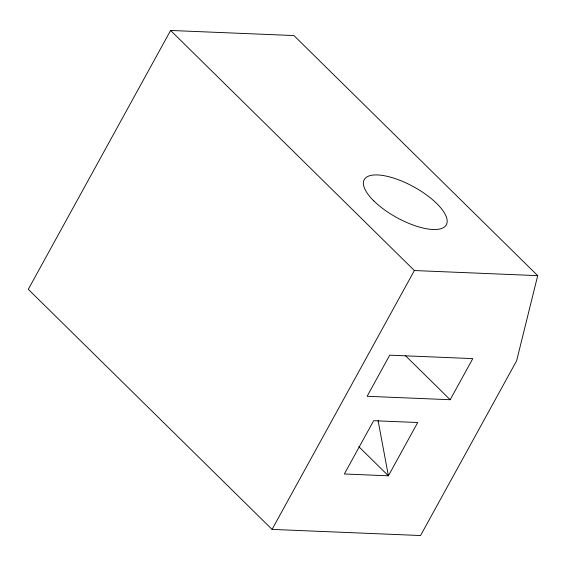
<?xml version="1.0" encoding="UTF-8"?>
<svg xmlns="http://www.w3.org/2000/svg" width="566" height="566" viewBox="0 0 566 566"><rect width="100%" height="100%" fill="white"/><g stroke="black" fill="none" stroke-linecap="round" stroke-linejoin="round"><path stroke-width="0.85" d="M537.7 275.642L516.624 360.797L420.559 535.535L272.069 529.401L28.3 289.318L170.607 30.465L293.931 35.559L537.7 275.642L414.376 270.541L170.607 30.465M272.069 529.401L414.376 270.541M450.182 399.723L472.78 358.611L389.726 355.172L367.122 396.285L450.182 399.723L405.221 355.441M358.794 446.652L388.403 475.808L417.701 422.519L373.652 420.694L344.354 473.99L388.403 475.808L378.074 420.538M373.815 200.909A46.851 17.553 28.8 0 0 444.996 226.492A46.851 17.553 28.8 0 0 397.014 179.238A46.851 17.553 28.8 0 0 373.815 200.909"/></g></svg>
